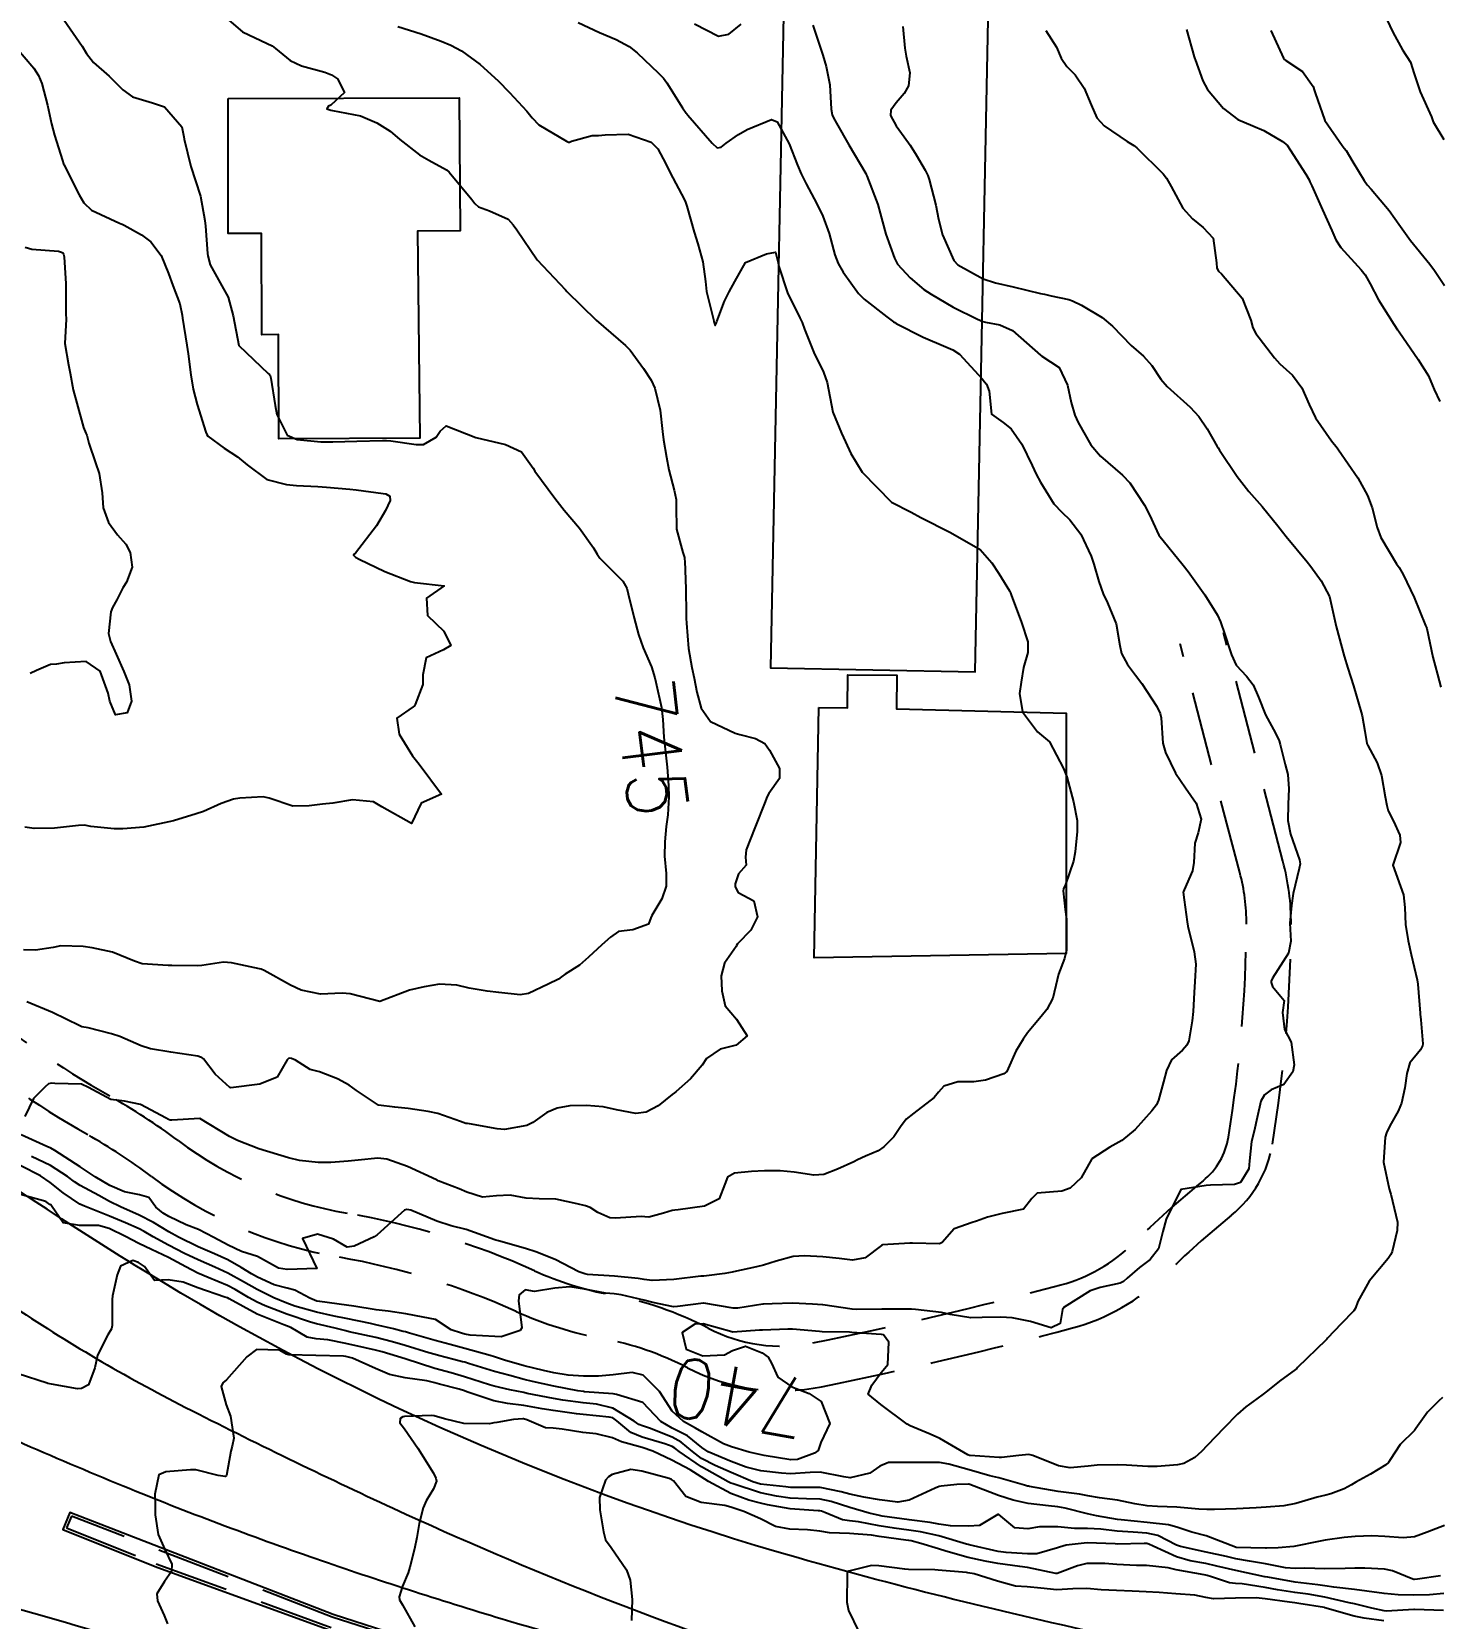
# Model space of a CAD drawing. Header units: metres. Extents: x 298520 to 308411, y 7433745 to 7450750.
# Drawn here: x 302035.2 to 302129.8, y 7441360.9 to 7441467.6 of the extents above; entities that cross this region are included whole.
import ezdxf
from ezdxf.enums import TextEntityAlignment as Align

# ---------------------------------------------------------------- set-up
doc = ezdxf.new("R2010")
doc.units = ezdxf.units.M
doc.header["$LTSCALE"] = 10
doc.linetypes.add('DASHED', pattern=[0.75, 0.5, -0.25])
for name, color, linetype in [('Canteiro', 45, 'DASHED'), ('Cotas', 45, 'Continuous'), ('Curvas de Nivel 1m', 11, 'Continuous'), ('Curvas de Nivel 5m', 15, 'Continuous'), ('Edificações', 30, 'Continuous'), ('Vias Primárias', 230, 'Continuous'), ('Vias Secundárias', 230, 'DASHED')]:
    doc.layers.add(name, color=color, linetype=linetype)
doc.styles.add('Style-STANDARD', font='STANDARD.shx')

msp = doc.modelspace()

# ---------------------------------------------------------------- linework, layer by layer
at = {"layer": 'Canteiro'}
msp.add_lwpolyline([(302065.93, 7441357.6), (302055.38, 7441361.02), (302037.85, 7441367.81), (302037.52, 7441367.03), (302043.55, 7441364.61), (302058.01, 7441359.34)], dxfattribs=at)
at = {"layer": 'Curvas de Nivel 1m', "flags": 128}
for points, elevation in [([(302126.06, 7441468.93), (302126.68, 7441467.61), (302127.34, 7441466.43), (302127.87, 7441465.59), (302128.11, 7441464.8), (302128.52, 7441463.59), (302129.29, 7441461.92), (302129.4, 7441461.58), (302130.1, 7441460.4)], 736), ([(302071.91, 7441468.26), (302073.35, 7441467.59), (302074.47, 7441467.11), (302075.34, 7441466.64), (302075.87, 7441466.21), (302077.32, 7441464.86), (302077.64, 7441464.52), (302077.88, 7441464.19), (302078.93, 7441462.53), (302079.17, 7441462.17), (302079.22, 7441462.11), (302079.28, 7441462.03), (302080.91, 7441460.15), (302081.26, 7441459.83), (302081.53, 7441459.88), (302081.87, 7441460.14), (302082.69, 7441460.72), (302083.27, 7441461.06), (302084.92, 7441461.74), (302085.28, 7441461.57), (302086.09, 7441460.09), (302086.66, 7441458.67), (302086.9, 7441458.08), (302087.23, 7441457.41), (302087.96, 7441456.07), (302088.37, 7441455.23), (302088.79, 7441454.06), (302089.17, 7441452.64), (302089.39, 7441452.05), (302089.73, 7441451.47), (302090.76, 7441450.03), (302091.14, 7441449.65), (302092.67, 7441448.47), (302093.12, 7441448.12), (302093.19, 7441448.08), (302093.3, 7441448.01), (302095.11, 7441447.1), (302096.62, 7441446.45), (302097.1, 7441446.24), (302097.55, 7441445.96), (302099.08, 7441444.3), (302099.24, 7441444.1), (302099.36, 7441443.94), (302099.54, 7441443.46), (302099.7, 7441441.93), (302100.49, 7441441.37), (302101.03, 7441440.93), (302101.73, 7441439.9), (302102.43, 7441438.47), (302102.71, 7441437.89), (302102.99, 7441437.35), (302103.9, 7441435.88), (302104.42, 7441435.32), (302104.96, 7441434.82), (302105.71, 7441433.85), (302106.4, 7441432.38), (302106.57, 7441431.84), (302106.91, 7441430.66), (302107.2, 7441429.84), (302107.5, 7441429.23), (302108.09, 7441427.83), (302108.32, 7441426.37), (302108.45, 7441425.82), (302108.85, 7441425.09), (302109.39, 7441424.37), (302109.8, 7441423.81), (302110.81, 7441422.26), (302111.03, 7441421.79), (302111.1, 7441421.49), (302111.23, 7441419.79), (302111.39, 7441419.17), (302112.07, 7441417.78), (302112.75, 7441416.79), (302113.45, 7441415.76), (302113.79, 7441414.69), (302113.59, 7441413.76), (302113.38, 7441413.08), (302113.31, 7441411.76), (302113.22, 7441411.22), (302112.66, 7441409.94), (302112.61, 7441409.83), (302112.59, 7441409.77), (302112.66, 7441409.25), (302112.86, 7441407.77), (302112.9, 7441407.5), (302113.32, 7441405.76), (302113.44, 7441404.93), (302113.38, 7441403.76), (302113.32, 7441403.03), (302113.26, 7441401.76), (302113.19, 7441401.13), (302112.96, 7441399.77), (302112.83, 7441399.48), (302112.54, 7441399.16), (302111.81, 7441398.5), (302111.47, 7441397.78), (302111.27, 7441397.03), (302110.93, 7441395.79), (302110.8, 7441395.48), (302110.49, 7441395.06), (302109.37, 7441393.81), (302108.47, 7441393.07), (302107.66, 7441392.63), (302106.45, 7441391.84), (302105.72, 7441390.56), (302104.98, 7441389.86), (302104.42, 7441389.66), (302102.77, 7441389.53), (302102.42, 7441389.18), (302101.85, 7441388.45), (302100.41, 7441388.17), (302099.42, 7441387.92), (302098.7, 7441387.64), (302098.4, 7441387.56), (302097.2, 7441387.14), (302096.38, 7441386.22), (302096.21, 7441386.13), (302094.38, 7441386.18), (302094.2, 7441386.17), (302092.37, 7441386.05), (302092.34, 7441386.04), (302092.3, 7441386.01), (302091.2, 7441385.18), (302090.36, 7441385.03), (302089.46, 7441385.14), (302088.36, 7441385.25), (302087.12, 7441385.32), (302086.36, 7441385.28), (302085.23, 7441384.97), (302084.36, 7441384.69), (302083.89, 7441384.59), (302082.35, 7441384.25), (302082.26, 7441384.23), (302081.78, 7441384.14), (302080.53, 7441383.97), (302080.35, 7441383.96), (302080.15, 7441383.95), (302078.35, 7441383.72), (302076.89, 7441383.65), (302076.35, 7441383.72), (302075.94, 7441383.8), (302074.35, 7441383.96), (302072.53, 7441384.07), (302072.35, 7441384.1), (302071.95, 7441384.25), (302070.36, 7441385.07), (302069.07, 7441385.59), (302068.38, 7441385.82), (302066.56, 7441386.32), (302066.38, 7441386.37), (302066.3, 7441386.4), (302064.39, 7441387.1), (302063.38, 7441387.34), (302062.4, 7441387.66), (302060.65, 7441388.39), (302060.4, 7441388.44), (302060.24, 7441388.39), (302058.39, 7441386.74), (302058.2, 7441386.6), (302057.86, 7441386.43), (302056.85, 7441385.96), (302056.37, 7441385.9), (302055.47, 7441386.45), (302054.39, 7441386.78), (302053.38, 7441386.48), (302054.35, 7441384.46), (302052.35, 7441384.39), (302051.77, 7441384.5), (302050.36, 7441385.27), (302049.28, 7441385.61), (302048.38, 7441386.03), (302047.42, 7441386.55), (302046.39, 7441387.09), (302045.55, 7441387.4), (302044.4, 7441387.96), (302044, 7441388.19), (302043.52, 7441388.59), (302043.05, 7441389.24), (302042.41, 7441389.43), (302041.41, 7441389.62), (302040.42, 7441390.06), (302039.43, 7441390.64), (302038.43, 7441391.3), (302036.73, 7441392.4), (302036.45, 7441392.56), (302036.19, 7441392.68), (302034.46, 7441393.46)], 742), ([(302059.78, 7441467.99), (302061.35, 7441467.49), (302062.71, 7441467), (302063.34, 7441466.73), (302064.06, 7441466.35), (302065.32, 7441465.44), (302066.53, 7441464.33), (302067.3, 7441463.56), (302068.45, 7441462.3), (302068.82, 7441461.84), (302069.27, 7441461.37), (302071.12, 7441460.27), (302071.26, 7441460.22), (302071.32, 7441460.22), (302071.46, 7441460.27), (302072.86, 7441460.66), (302073.27, 7441460.67), (302073.73, 7441460.7), (302075.27, 7441460.76), (302076.81, 7441460.2), (302077.26, 7441459.76), (302077.8, 7441458.75), (302078.08, 7441458.19), (302079.05, 7441456.34), (302079.13, 7441456.17), (302079.15, 7441456.11), (302079.21, 7441455.9), (302079.72, 7441454.16), (302079.96, 7441453.38), (302080.29, 7441452.16), (302080.47, 7441450.84), (302080.53, 7441450.16), (302081, 7441448.28), (302081.03, 7441448.15), (302081.12, 7441447.88), (302081.21, 7441448.07), (302081.23, 7441448.15), (302081.76, 7441449.52), (302082.06, 7441450.14), (302082.45, 7441450.84), (302083.16, 7441452.13), (302084.58, 7441452.7), (302085.17, 7441452.82), (302085.35, 7441452.1), (302085.4, 7441451.86), (302085.99, 7441450.09), (302086.82, 7441448.39), (302086.96, 7441448.08), (302087.12, 7441447.64), (302087.76, 7441446.07), (302088.4, 7441444.75), (302088.65, 7441444.06), (302089.04, 7441442.06), (302089.62, 7441440.64), (302089.89, 7441440.05), (302090.24, 7441439.27), (302091, 7441438.03), (302092.97, 7441436.01), (302094.3, 7441435.32), (302094.96, 7441434.98), (302096.95, 7441433.96), (302098.94, 7441432.81), (302099.73, 7441431.93), (302100.2, 7441431.21), (302100.9, 7441430.05), (302100.98, 7441429.91), (302101.03, 7441429.78), (302101.72, 7441427.9), (302102.15, 7441426.61), (302102.15, 7441425.9), (302101.85, 7441424.89), (302101.69, 7441423.9), (302101.59, 7441423.14), (302101.78, 7441421.9), (302102.79, 7441420.56), (302103.59, 7441419.88), (302104.55, 7441418.09), (302104.64, 7441417.87), (302104.76, 7441417.53), (302105.21, 7441415.86), (302105.46, 7441414.6), (302105.46, 7441413.86), (302105.32, 7441412.48), (302105.22, 7441411.86), (302104.67, 7441410.28), (302104.54, 7441409.99), (302104.52, 7441409.87), (302104.65, 7441408.62), (302104.74, 7441407.96), (302104.74, 7441407.87), (302104.74, 7441407.77), (302104.74, 7441405.87), (302104.61, 7441405.31), (302104.21, 7441404.26), (302104.12, 7441403.87), (302103.82, 7441402.64), (302103.41, 7441401.88), (302103.04, 7441401.41), (302102.56, 7441400.86), (302102.12, 7441400.32), (302101.84, 7441399.9), (302101.34, 7441399.09), (302100.81, 7441397.91), (302100.72, 7441397.71), (302100.52, 7441397.56), (302099.3, 7441397.14), (302098.51, 7441397.03), (302097.43, 7441397.03), (302096.5, 7441396.72), (302096.14, 7441396.32), (302095.84, 7441395.97), (302094.48, 7441394.91), (302093.97, 7441394.5), (302093.59, 7441394), (302093.14, 7441393.33), (302092.46, 7441392.64), (302092.08, 7441392.39), (302091.23, 7441392.02), (302090.7, 7441391.77), (302090.45, 7441391.64), (302089.34, 7441391.14), (302088.43, 7441390.79), (302087.75, 7441390.75), (302086.44, 7441390.94), (302085.49, 7441391.04), (302084.44, 7441391.03), (302083.57, 7441390.99), (302082.43, 7441390.89), (302081.96, 7441390.61), (302081.78, 7441390.14), (302081.39, 7441389.16), (302080.41, 7441388.65), (302078.64, 7441388.41), (302078.41, 7441388.39), (302078.22, 7441388.36), (302077.65, 7441388.19), (302076.66, 7441387.93), (302076.4, 7441387.94), (302076.16, 7441387.96), (302074.4, 7441387.85), (302074.04, 7441387.87), (302073.23, 7441388.24), (302072.72, 7441388.56), (302072.41, 7441388.68), (302071.84, 7441388.82), (302070.41, 7441389.13), (302069.29, 7441389.16), (302068.41, 7441389.2), (302067.33, 7441389.39), (302066.41, 7441389.35), (302065.47, 7441389.27), (302064.42, 7441389.61), (302063.9, 7441389.83), (302062.5, 7441390.37), (302062.42, 7441390.4), (302062.38, 7441390.42), (302060.44, 7441391.32), (302059.04, 7441391.82), (302058.44, 7441391.88), (302057.12, 7441391.76), (302056.44, 7441391.69), (302055.29, 7441391.6), (302054.44, 7441391.59), (302053.18, 7441391.74), (302052.44, 7441391.92), (302050.45, 7441392.51), (302049.01, 7441393.08), (302048.46, 7441393.35), (302046.47, 7441394.56), (302044.6, 7441394.45), (302044.47, 7441394.45), (302044.37, 7441394.48), (302044.22, 7441394.58), (302042.49, 7441395.49), (302041.4, 7441395.71), (302040.49, 7441395.84), (302039, 7441396.64), (302038.51, 7441396.86), (302036.73, 7441396.9), (302036.51, 7441396.92), (302036.31, 7441396.88), (302036.07, 7441396.68), (302035.29, 7441395.9), (302034.71, 7441394.7)], 743), ([(302048.26, 7441468.55), (302049.35, 7441467.62), (302051.01, 7441466.84), (302051.34, 7441466.68), (302051.57, 7441466.51), (302052.54, 7441465.71), (302053.32, 7441465.35), (302054.87, 7441464.91), (302055.32, 7441464.74), (302055.73, 7441464.46), (302056.19, 7441463.56), (302055.29, 7441462.7), (302055.12, 7441462.63), (302055.01, 7441462.46), (302055.28, 7441462.37), (302055.39, 7441462.35), (302057.28, 7441461.98), (302058.37, 7441461.52), (302059.27, 7441460.94), (302059.92, 7441460.4), (302061.25, 7441459.35), (302061.86, 7441459), (302063.06, 7441458.36), (302063.24, 7441458.2), (302064.77, 7441456.35), (302064.96, 7441456.09), (302065.21, 7441455.86), (302065.95, 7441455.59), (302067.2, 7441455.04), (302067.54, 7441454.66), (302067.78, 7441454.31), (302069.16, 7441452.29), (302071.05, 7441450.27), (302071.14, 7441450.17), (302073.12, 7441448.25), (302075.1, 7441446.53), (302075.4, 7441446.22), (302076.3, 7441444.99), (302076.82, 7441444.2), (302077.06, 7441443.66), (302077.43, 7441442.19), (302077.59, 7441440.76), (302077.65, 7441440.19), (302077.84, 7441439.02), (302078.01, 7441438.18), (302078.36, 7441436.8), (302078.5, 7441436.18), (302078.51, 7441435.72), (302078.52, 7441434.18), (302078.94, 7441432.61), (302079.05, 7441432.29), (302079.07, 7441432.18), (302079.08, 7441432.03), (302079.14, 7441430.18), (302079.18, 7441428.47), (302079.18, 7441428.18), (302079.19, 7441427.86), (302079.33, 7441426.17), (302079.56, 7441424.89), (302079.7, 7441424.17), (302079.88, 7441423.22), (302080.19, 7441422.16), (302080.8, 7441421.26), (302082.46, 7441420.46), (302082.79, 7441420.38), (302083.84, 7441420.11), (302084.45, 7441419.77), (302084.78, 7441419.32), (302085.44, 7441418.09), (302085.44, 7441417.41), (302084.74, 7441416.42), (302084.62, 7441416.21), (302084.58, 7441416.1), (302084.48, 7441415.86), (302083.78, 7441414.11), (302083.2, 7441412.63), (302083.16, 7441412.12), (302083.2, 7441411.6), (302082.68, 7441411), (302082.47, 7441410.33), (302082.47, 7441410.13), (302082.66, 7441409.76), (302083.73, 7441409.19), (302083.96, 7441408.11), (302083.53, 7441407.22), (302082.62, 7441406.3), (302082.56, 7441406.18), (302082.53, 7441406.13), (302081.74, 7441405), (302081.53, 7441404.14), (302081.58, 7441403.14), (302081.8, 7441402.14), (302082.56, 7441401.24), (302083.27, 7441400.12), (302082.54, 7441399.49), (302081.45, 7441399.22), (302080.53, 7441398.58), (302080.24, 7441398.15), (302079.46, 7441397.22), (302078.5, 7441396.37), (302078.38, 7441396.29), (302078.23, 7441396.18), (302077.28, 7441395.4), (302076.48, 7441394.98), (302075.79, 7441394.89), (302074.48, 7441395.14), (302073.6, 7441395.35), (302072.48, 7441395.42), (302071.36, 7441395.4), (302070.49, 7441395.26), (302069.81, 7441394.95), (302068.87, 7441394.29), (302068.47, 7441394.08), (302066.96, 7441393.82), (302066.47, 7441393.87), (302064.61, 7441394.2), (302064.47, 7441394.21), (302064.35, 7441394.22), (302063.99, 7441394.35), (302062.48, 7441394.89), (302061.83, 7441395.03), (302060.49, 7441395.23), (302059.58, 7441395.31), (302058.49, 7441395.46), (302057.01, 7441396.43), (302056.51, 7441396.79), (302055.74, 7441397.22), (302054.52, 7441397.7), (302053.9, 7441397.85), (302052.91, 7441398.48), (302052.63, 7441398.59), (302052.52, 7441398.61), (302052.43, 7441398.59), (302052.35, 7441398.49), (302051.67, 7441397.34), (302050.51, 7441396.86), (302048.57, 7441396.61), (302048.5, 7441396.63), (302047.51, 7441397.54), (302046.72, 7441398.56), (302046.62, 7441398.65), (302046.52, 7441398.69), (302046.35, 7441398.74), (302044.53, 7441399.01), (302043.16, 7441399.23), (302042.53, 7441399.45), (302041.09, 7441400.08), (302040.54, 7441400.25), (302038.97, 7441400.65), (302038.54, 7441400.73), (302038.41, 7441400.79), (302036.56, 7441401.69), (302034.85, 7441402.41)], 744), ([(302087.69, 7441468.08), (302087.87, 7441467.55), (302088.35, 7441466.06), (302088.58, 7441465.31), (302088.82, 7441464.06), (302088.92, 7441462.42), (302088.99, 7441462.05), (302089.08, 7441461.85), (302089.28, 7441461.48), (302090.1, 7441460.04), (302091.24, 7441458.1), (302091.28, 7441458.03), (302091.32, 7441457.95), (302092.06, 7441456.02), (302092.37, 7441454.85), (302092.59, 7441454.02), (302093.17, 7441452.4), (302093.39, 7441452.01), (302094.24, 7441451.08), (302095.15, 7441450.31), (302095.64, 7441449.98), (302097.13, 7441449.12), (302098.76, 7441448.31), (302099.12, 7441448.15), (302099.29, 7441448.1), (302100.26, 7441447.92), (302101.12, 7441447.55), (302102.99, 7441445.89), (302103.09, 7441445.82), (302104.26, 7441445.05), (302104.8, 7441443.86), (302105.06, 7441442.7), (302105.31, 7441441.86), (302105.52, 7441441.37), (302106.37, 7441439.85), (302107.02, 7441439.09), (302108.51, 7441437.82), (302109, 7441437.31), (302109.99, 7441435.8), (302110.33, 7441435.16), (302110.95, 7441433.79), (302112.59, 7441431.77), (302112.92, 7441431.33), (302114.05, 7441429.76), (302114.89, 7441428.41), (302115.09, 7441427.95), (302115.16, 7441427.75), (302115.32, 7441427.3), (302115.83, 7441425.74), (302116.15, 7441425.03), (302116.84, 7441424.3), (302117.3, 7441423.72), (302117.66, 7441422.88), (302118.12, 7441421.71), (302118.79, 7441420.47), (302119.03, 7441419.95), (302119.11, 7441419.7), (302119.45, 7441418.37), (302119.62, 7441417.69), (302119.7, 7441416.73), (302119.64, 7441415.69), (302119.62, 7441414.59), (302119.81, 7441413.68), (302120.4, 7441411.96), (302120.45, 7441411.67), (302120.38, 7441411.37), (302119.99, 7441409.68), (302119.86, 7441408.88), (302119.75, 7441407.68), (302119.82, 7441406.49), (302119.67, 7441405.68), (302118.6, 7441404), (302118.51, 7441403.79), (302118.51, 7441403.7), (302118.59, 7441403.44), (302119.37, 7441402.48), (302119.27, 7441401.69), (302119.39, 7441400.53), (302119.85, 7441399.69), (302120.05, 7441398.16), (302119.95, 7441397.69), (302119.35, 7441396.85), (302118.5, 7441396.49), (302118.06, 7441396.14), (302117.8, 7441395.71), (302117.56, 7441394.63), (302117.37, 7441393.71), (302117.18, 7441393), (302117.05, 7441391.71), (302117, 7441391.16), (302116.43, 7441390.26), (302116.04, 7441390.11), (302114.43, 7441390.08), (302114.13, 7441390.05), (302112.42, 7441389.77), (302111.44, 7441387.78), (302111.23, 7441386.95), (302110.93, 7441385.79), (302110.37, 7441385.07), (302109.64, 7441384.53), (302108.81, 7441383.82), (302108.58, 7441383.59), (302108.35, 7441383.49), (302107, 7441383.18), (302106.34, 7441382.96), (302104.59, 7441381.87), (302104.48, 7441381.72), (302104.32, 7441380.78), (302103.72, 7441380.47), (302102.32, 7441380.91), (302101.08, 7441381.15), (302100.32, 7441381.2), (302099.08, 7441381.17), (302098.32, 7441381.15), (302096.91, 7441381.37), (302096.33, 7441381.5), (302094.59, 7441381.72), (302094.33, 7441381.73), (302092.6, 7441381.74), (302092.33, 7441381.74), (302090.63, 7441381.72), (302090.33, 7441381.74), (302088.37, 7441382.02), (302088.33, 7441382.02), (302087.67, 7441382.07), (302086.33, 7441382.14), (302084.96, 7441382.1), (302084.36, 7441382.08), (302084.33, 7441382.08), (302082.64, 7441381.81), (302082.33, 7441381.81), (302080.35, 7441382.13), (302080.33, 7441382.13), (302078.6, 7441381.91), (302078.33, 7441381.9), (302076.94, 7441382.19), (302076.33, 7441382.34), (302074.81, 7441382.7), (302074.34, 7441382.76), (302073.75, 7441382.82), (302072.34, 7441383.08), (302071.36, 7441383.24), (302070.34, 7441383.15), (302068.97, 7441382.92), (302068.34, 7441383.03), (302067.94, 7441382.7), (302067.9, 7441382.3), (302068.13, 7441380.48), (302068.01, 7441380.3), (302066.74, 7441379.88), (302066.3, 7441379.89), (302064.65, 7441379.99), (302064.3, 7441380.05), (302064.07, 7441380.11), (302063.37, 7441380.35), (302062.31, 7441381.03), (302061.49, 7441381.2), (302060.32, 7441381.43), (302059.14, 7441381.59), (302058.32, 7441381.69), (302056.83, 7441381.93), (302056.33, 7441382.01), (302054.55, 7441382.24), (302054.33, 7441382.28), (302053.86, 7441382.47), (302052.87, 7441383.02), (302052.34, 7441383.14), (302051.48, 7441383.36), (302050.35, 7441383.88), (302049.94, 7441384.1), (302049.25, 7441384.53), (302048.36, 7441385.05), (302047.45, 7441385.46), (302046.37, 7441385.93), (302045.04, 7441386.57), (302044.39, 7441386.94), (302043.35, 7441387.56), (302042.4, 7441388.06), (302041.14, 7441388.62), (302040.41, 7441388.98), (302039.68, 7441389.37), (302038.42, 7441390.05), (302038.05, 7441390.29), (302037.57, 7441390.66), (302036.43, 7441391.39), (302035.15, 7441391.99)], 741), ([(302079.73, 7441468.17), (302081.35, 7441467.33), (302082.03, 7441467.47), (302082.86, 7441468.14)], 741), ([(302112.82, 7441467.78), (302113.33, 7441465.94), (302113.38, 7441465.81), (302113.39, 7441465.77), (302113.9, 7441464.34), (302114.22, 7441463.76), (302115.29, 7441462.47), (302116.27, 7441461.73), (302117.28, 7441461.3), (302118, 7441460.99), (302119.27, 7441460.26), (302119.57, 7441460), (302119.79, 7441459.69), (302120.84, 7441458.07), (302121.05, 7441457.67), (302121.1, 7441457.54), (302121.23, 7441457.27), (302121.96, 7441455.66), (302122.59, 7441454.26), (302122.84, 7441453.65), (302123.18, 7441453.12), (302124.55, 7441451.63), (302124.82, 7441451.29), (302125.15, 7441450.68), (302125.71, 7441449.61), (302126.76, 7441447.97), (302127, 7441447.6), (302127.05, 7441447.54), (302127.11, 7441447.46), (302128.38, 7441445.59), (302129.08, 7441444.49), (302129.35, 7441443.85), (302129.47, 7441443.57), (302129.85, 7441442.78)], 738), ([(302034.02, 7441466.71), (302035.32, 7441465.18), (302035.63, 7441464.7), (302035.85, 7441464.15), (302036.23, 7441462.69), (302036.51, 7441461.45), (302036.7, 7441460.69), (302037.25, 7441458.97), (302037.32, 7441458.76), (302037.35, 7441458.68), (302037.47, 7441458.44), (302038.36, 7441456.66), (302038.68, 7441456.13), (302039.2, 7441455.63), (302041.07, 7441454.76), (302041.19, 7441454.71), (302041.25, 7441454.69), (302041.39, 7441454.63), (302042.55, 7441453.97), (302043.18, 7441453.51), (302043.87, 7441452.59), (302044.36, 7441451.38), (302044.67, 7441450.58), (302045.13, 7441449.34), (302045.29, 7441448.58), (302045.32, 7441448.38), (302045.6, 7441446.57), (302045.69, 7441445.97), (302045.86, 7441444.57), (302046.02, 7441443.61), (302046.29, 7441442.57), (302046.88, 7441440.71), (302046.94, 7441440.56), (302047.02, 7441440.44), (302048.11, 7441439.64), (302049.01, 7441439.05), (302049.65, 7441438.52), (302050.99, 7441437.53), (302052.3, 7441437.18), (302052.98, 7441437.13), (302054.41, 7441437.05), (302054.98, 7441437.01), (302056.55, 7441436.87), (302056.98, 7441436.83), (302058.8, 7441436.59), (302058.98, 7441436.56), (302059.24, 7441436.41), (302059.27, 7441436.11), (302058.96, 7441435.45), (302058.35, 7441434.42), (302056.93, 7441432.57), (302056.86, 7441432.51), (302056.81, 7441432.44), (302056.93, 7441432.31), (302057.19, 7441432.17), (302058.92, 7441431.35), (302060.63, 7441430.67), (302060.91, 7441430.61), (302062.9, 7441430.37), (302061.72, 7441429.55), (302061.79, 7441428.38), (302062.87, 7441427.33), (302063.36, 7441426.36), (302062.85, 7441426.07), (302061.7, 7441425.53), (302061.47, 7441424.38), (302061.46, 7441423.75), (302060.95, 7441422.39), (302060.9, 7441422.3), (302060.81, 7441422.24), (302059.73, 7441421.47), (302059.88, 7441420.4), (302060.77, 7441418.95), (302061.21, 7441418.39), (302062.73, 7441416.37), (302061.35, 7441415.76), (302060.71, 7441414.39), (302058.72, 7441415.51), (302058.14, 7441415.84), (302056.73, 7441415.98), (302055.41, 7441415.77), (302054.73, 7441415.7), (302053.82, 7441415.57), (302052.72, 7441415.55), (302051.14, 7441416.1), (302050.73, 7441416.18), (302049.16, 7441416.09), (302048.73, 7441416.03), (302047.91, 7441415.73), (302046.72, 7441415.21), (302046.23, 7441415.05), (302044.71, 7441414.58), (302042.71, 7441414.15), (302041.29, 7441414.04), (302040.71, 7441414.03), (302039.15, 7441414.2), (302038.71, 7441414.27), (302038.31, 7441414.26), (302036.71, 7441414.09), (302035.34, 7441414.06), (302034.71, 7441414.15)], 746), ([(302103.35, 7441467.73), (302104.07, 7441466.61), (302104.38, 7441465.87), (302104.76, 7441465.3), (302105.32, 7441464.73), (302105.94, 7441463.85), (302106.41, 7441462.73), (302106.78, 7441461.85), (302107.28, 7441461.31), (302108.83, 7441460.26), (302109.26, 7441459.98), (302109.36, 7441459.91), (302109.47, 7441459.82), (302111.24, 7441458.09), (302111.47, 7441457.79), (302111.78, 7441457.23), (302112.56, 7441455.78), (302113.21, 7441455.05), (302113.92, 7441454.48), (302114.6, 7441453.75), (302114.82, 7441452.09), (302114.86, 7441451.74), (302114.96, 7441451.54), (302115.16, 7441451.35), (302116.55, 7441449.73), (302117.13, 7441448.23), (302117.27, 7441447.72), (302117.48, 7441447.35), (302118.72, 7441445.7), (302119.09, 7441445.3), (302119.93, 7441444.54), (302120.57, 7441443.68), (302121.06, 7441442.57), (302121.49, 7441441.67), (302122.56, 7441440.13), (302122.93, 7441439.65), (302123.02, 7441439.53), (302124.34, 7441437.64), (302124.99, 7441436.44), (302125.29, 7441435.63), (302125.64, 7441434.3), (302125.87, 7441433.62), (302126.93, 7441431.85), (302127.11, 7441431.6), (302127.38, 7441431.13), (302128.12, 7441429.59), (302128.88, 7441427.71), (302128.93, 7441427.62), (302128.94, 7441427.58), (302128.96, 7441427.5), (302129.38, 7441425.57), (302129.69, 7441424.41), (302129.9, 7441423.56)], 739), ([(302118.48, 7441467.71), (302119.33, 7441465.85), (302119.39, 7441465.76), (302119.49, 7441465.7), (302120.61, 7441464.97), (302121.32, 7441463.96), (302121.42, 7441463.67), (302121.45, 7441463.53), (302122.11, 7441461.66), (302123.27, 7441459.99), (302123.42, 7441459.81), (302123.54, 7441459.65), (302124, 7441458.89), (302124.75, 7441457.63), (302124.95, 7441457.34), (302125.23, 7441457.04), (302126.43, 7441455.61), (302127.2, 7441454.54), (302127.88, 7441453.59), (302129.17, 7441452.01), (302129.49, 7441451.58), (302130.16, 7441450.57)], 737), ([(302034.73, 7441453.15), (302035.18, 7441453.01), (302036.98, 7441452.87), (302037.17, 7441452.82), (302037.27, 7441452.77), (302037.32, 7441452.68), (302037.35, 7441452.49), (302037.47, 7441450.68), (302037.46, 7441449), (302037.47, 7441448.67), (302037.49, 7441448.3), (302037.39, 7441446.68), (302037.64, 7441445.23), (302037.76, 7441444.67), (302037.95, 7441443.55), (302038.2, 7441442.66), (302038.66, 7441441.02), (302038.82, 7441440.65), (302038.87, 7441440.5), (302039.02, 7441439.96), (302039.45, 7441438.65), (302039.71, 7441437.93), (302039.9, 7441436.64), (302039.98, 7441435.62), (302040.34, 7441434.64), (302040.94, 7441433.81), (302041.5, 7441433.18), (302041.78, 7441432.62), (302041.92, 7441431.62), (302041.54, 7441430.62), (302041.3, 7441430.23), (302040.89, 7441429.43), (302040.61, 7441428.91), (302040.5, 7441428.63), (302040.33, 7441427.16), (302040.46, 7441426.63), (302040.84, 7441425.77), (302041.36, 7441424.62), (302041.73, 7441423.71), (302041.87, 7441422.62), (302041.59, 7441421.83), (302040.8, 7441421.69), (302040.43, 7441422.63), (302040.31, 7441423.15), (302039.78, 7441424.64), (302038.84, 7441425.29), (302037.36, 7441425.2), (302036.84, 7441425.11), (302036.44, 7441425.08), (302035.5, 7441424.69), (302035.06, 7441424.47)], 747), ([(302130.03, 7441375.79), (302129.77, 7441375.56), (302129.01, 7441374.81), (302128.23, 7441373.71), (302128.18, 7441373.63), (302128.13, 7441373.58), (302127.18, 7441372.63), (302126.5, 7441371.6), (302126.39, 7441371.42), (302126.21, 7441371.26), (302125.17, 7441370.64), (302124.19, 7441370.1), (302123.91, 7441369.91), (302123.41, 7441369.64), (302122.51, 7441369.31), (302122.18, 7441369.23), (302121.6, 7441369.08), (302120.17, 7441368.66), (302119.36, 7441368.5), (302118.17, 7441368.42), (302117.49, 7441368.38), (302116.17, 7441368.31), (302114.7, 7441368.27), (302114.17, 7441368.27), (302113.63, 7441368.29), (302112.17, 7441368.42), (302110.85, 7441368.47), (302110.17, 7441368.5), (302109.33, 7441368.65), (302108.17, 7441368.89), (302106.97, 7441369.04), (302106.18, 7441369.19), (302105.62, 7441369.29), (302104.18, 7441369.48), (302102.26, 7441369.81), (302102.18, 7441369.82), (302102.13, 7441369.83), (302101.91, 7441369.89), (302100.19, 7441370.38), (302099.59, 7441370.53), (302098.2, 7441370.93), (302096.84, 7441371.32), (302096.2, 7441371.42), (302094.76, 7441371.42), (302094.2, 7441371.42), (302092.78, 7441371.42), (302092.2, 7441371.17), (302091.51, 7441370.7), (302090.19, 7441370.39), (302089.78, 7441370.45), (302088.19, 7441370.77), (302087.5, 7441370.76), (302086.19, 7441370.66), (302085.58, 7441370.7), (302084.19, 7441370.87), (302083.2, 7441371.11), (302082.2, 7441371.5), (302080.65, 7441372.15), (302080.22, 7441372.44), (302079.27, 7441373.22), (302078.23, 7441373.74), (302077.47, 7441374.19), (302076.25, 7441375.45), (302074.48, 7441376), (302074.26, 7441376.03), (302072.33, 7441376.18), (302072.26, 7441376.19), (302071.88, 7441376.25), (302070.27, 7441376.56), (302068.85, 7441376.87), (302068.27, 7441377.01), (302067.32, 7441377.27), (302066.28, 7441377.55), (302064.54, 7441378.07), (302064.28, 7441378.16), (302064.14, 7441378.2), (302063.56, 7441378.35), (302062.53, 7441378.61), (302062.29, 7441378.68), (302061.86, 7441378.8), (302060.29, 7441379.3), (302059.43, 7441379.54), (302058.3, 7441379.82), (302056.52, 7441380.22), (302056.3, 7441380.27), (302055.57, 7441380.45), (302054.31, 7441380.75), (302053.92, 7441380.86), (302052.32, 7441381.4), (302050.87, 7441381.96), (302050.33, 7441382.2), (302049.74, 7441382.52), (302048.86, 7441383.05), (302048.34, 7441383.32), (302047.03, 7441383.87), (302046.35, 7441384.15), (302045.53, 7441384.57), (302044.36, 7441385.2), (302043.22, 7441385.75), (302042.38, 7441386.14), (302041.48, 7441386.62), (302040.39, 7441387.15), (302039.67, 7441387.36), (302038.39, 7441387.37), (302037.28, 7441387.55), (302036.51, 7441388.68), (302036.46, 7441388.74), (302036.4, 7441388.78), (302036.11, 7441388.98), (302034.41, 7441389.45)], 739), ([(302130.16, 7441367.18), (302128.99, 7441366.73), (302128.15, 7441366.43), (302127.38, 7441366.35), (302126.15, 7441366.45), (302125.28, 7441366.48), (302124.15, 7441366.44), (302123.42, 7441366.37), (302122.14, 7441366.19), (302121.68, 7441366.12), (302120.13, 7441365.8), (302120.03, 7441365.78), (302118.98, 7441365.69), (302118.18, 7441365.65), (302118.13, 7441365.65), (302116.14, 7441365.71), (302116.1, 7441365.72), (302114.14, 7441366.48), (302113.17, 7441366.74), (302112.16, 7441367.07), (302111.59, 7441367.22), (302110.16, 7441367.38), (302108.42, 7441367.56), (302108.16, 7441367.59), (302106.77, 7441367.83), (302106.16, 7441367.97), (302104.65, 7441368.34), (302104.17, 7441368.43), (302103.54, 7441368.5), (302102.17, 7441368.66), (302101.15, 7441368.88), (302100.18, 7441369.2), (302098.24, 7441369.94), (302098.18, 7441369.96), (302098.16, 7441369.96), (302097.38, 7441369.95), (302096.31, 7441369.83), (302096.18, 7441369.8), (302095.91, 7441369.69), (302094.17, 7441368.88), (302093.4, 7441368.76), (302092.17, 7441368.92), (302091.12, 7441369.08), (302090.18, 7441369.29), (302089.6, 7441369.46), (302088.18, 7441369.73), (302086.52, 7441369.74), (302086.18, 7441369.75), (302085.88, 7441369.78), (302084.18, 7441369.97), (302083.66, 7441370.12), (302082.19, 7441370.76), (302081.12, 7441371.22), (302080.21, 7441371.7), (302079.59, 7441372.16), (302078.84, 7441372.79), (302078.22, 7441373.13), (302076.7, 7441373.72), (302076.23, 7441373.88), (302076, 7441373.97), (302075.67, 7441374.21), (302074.25, 7441375.08), (302073.15, 7441375.34), (302072.25, 7441375.43), (302070.89, 7441375.62), (302070.25, 7441375.73), (302068.48, 7441376.07), (302068.26, 7441376.12), (302067.32, 7441376.31), (302066.27, 7441376.56), (302065.94, 7441376.65), (302064.27, 7441377.19), (302063.37, 7441377.45), (302062.28, 7441377.75), (302060.28, 7441378.39), (302058.73, 7441378.86), (302058.29, 7441378.98), (302057.59, 7441379.13), (302056.29, 7441379.43), (302055.08, 7441379.67), (302054.3, 7441379.74), (302053.68, 7441379.86), (302052.59, 7441380.49), (302052.3, 7441380.62), (302052.12, 7441380.68), (302050.32, 7441381.39), (302048.45, 7441382.42), (302048.33, 7441382.49), (302048.15, 7441382.54), (302046.34, 7441383.16), (302045.36, 7441383.56), (302044.34, 7441383.71), (302043.42, 7441383.67), (302042.76, 7441384.6), (302042.36, 7441384.88), (302041.96, 7441385.01), (302041.15, 7441384.62), (302040.92, 7441384.05), (302040.61, 7441382.63), (302040.58, 7441382.38), (302040.58, 7441380.63), (302040.53, 7441380.4), (302040.3, 7441380), (302039.59, 7441378.64), (302039.41, 7441377.78), (302038.98, 7441376.65), (302038.53, 7441376.39), (302038.26, 7441376.38), (302036.51, 7441376.68), (302036.26, 7441376.73), (302036.2, 7441376.75), (302034.27, 7441377.39)], 738), ([(302129.88, 7441363.8), (302128.34, 7441363.58), (302128.13, 7441363.56), (302128.11, 7441363.56), (302128.09, 7441363.56), (302128.03, 7441363.58), (302126.66, 7441364.14), (302126.12, 7441364.25), (302124.81, 7441364.31), (302124.12, 7441364.31), (302123.47, 7441364.29), (302122.12, 7441364.27), (302120.76, 7441364.31), (302120.12, 7441364.29), (302119.46, 7441364.34), (302118.12, 7441364.61), (302117.05, 7441364.78), (302116.13, 7441364.94), (302115.49, 7441365.09), (302114.13, 7441365.4), (302112.4, 7441365.77), (302112.14, 7441365.87), (302110.88, 7441366.52), (302110.15, 7441366.68), (302109.22, 7441366.74), (302108.15, 7441366.8), (302107.05, 7441366.93), (302106.15, 7441366.98), (302105.28, 7441366.98), (302104.16, 7441367.1), (302102.93, 7441367.1), (302102.15, 7441366.95), (302101.27, 7441367.02), (302100.19, 7441367.92), (302100.17, 7441367.93), (302100.12, 7441367.92), (302098.9, 7441367.18), (302098.15, 7441367.15), (302096.94, 7441367.16), (302096.16, 7441367.28), (302095.58, 7441367.39), (302094.16, 7441367.56), (302092.35, 7441367.82), (302092.16, 7441367.85), (302091.47, 7441368.02), (302090.17, 7441368.4), (302088.92, 7441368.8), (302088.17, 7441368.95), (302087.27, 7441368.97), (302086.17, 7441369.03), (302085.24, 7441369.16), (302084.18, 7441369.39), (302082.33, 7441369.98), (302082.18, 7441370.04), (302081.99, 7441370.13), (302080.2, 7441371.13), (302078.7, 7441372.17), (302078.42, 7441372.38), (302078.22, 7441372.49), (302077.73, 7441372.68), (302076.22, 7441373.13), (302075.46, 7441373.44), (302074.51, 7441374.23), (302074.24, 7441374.42), (302073.99, 7441374.48), (302072.24, 7441374.65), (302071.79, 7441374.7), (302070.24, 7441374.92), (302069.48, 7441375.04), (302068.25, 7441375.25), (302067.16, 7441375.4), (302066.25, 7441375.56), (302064.42, 7441376.18), (302064.26, 7441376.24), (302063.91, 7441376.35), (302062.59, 7441376.69), (302062.27, 7441376.78), (302061.73, 7441376.91), (302060.27, 7441377.12), (302059.22, 7441377.35), (302058.28, 7441377.75), (302056.74, 7441378.44), (302056.28, 7441378.56), (302056.14, 7441378.58), (302054.28, 7441378.62), (302052.46, 7441378.66), (302052.29, 7441378.71), (302051.81, 7441378.98), (302050.29, 7441379.03), (302049.64, 7441378.52), (302048.27, 7441376.98), (302048.03, 7441376.78), (302047.92, 7441376.54), (302048.24, 7441375.29), (302048.54, 7441374.54), (302048.75, 7441373.06), (302048.64, 7441372.53), (302048.55, 7441372.19), (302048.26, 7441370.54), (302048.18, 7441370.48), (302047.71, 7441370.54), (302046.2, 7441370.92), (302045.84, 7441370.92), (302044.2, 7441370.79), (302043.71, 7441370.59), (302043.46, 7441369.3), (302043.47, 7441368.59), (302043.47, 7441367.91), (302043.67, 7441366.59), (302044.13, 7441365.58), (302044.59, 7441364.58), (302044.58, 7441364.1), (302044.1, 7441363.43), (302043.59, 7441362.59), (302043.63, 7441362.13), (302044.08, 7441361.14), (302044.3, 7441360.58)], 737), ([(302130.1, 7441362.62), (302129.14, 7441362.53), (302128.1, 7441362.51), (302127.03, 7441362.52), (302126.1, 7441362.61), (302124.94, 7441362.78), (302124.11, 7441362.89), (302122.72, 7441363.03), (302122.11, 7441363.13), (302121.65, 7441363.2), (302120.11, 7441363.37), (302118.27, 7441363.7), (302118.11, 7441363.73), (302118.07, 7441363.74), (302116.12, 7441364.17), (302114.84, 7441364.46), (302114.12, 7441364.62), (302113.06, 7441364.82), (302112.13, 7441365.08), (302110.58, 7441365.79), (302110.28, 7441365.94), (302110.14, 7441365.97), (302109.97, 7441365.97), (302108.14, 7441365.94), (302108.02, 7441365.95), (302106.14, 7441366.03), (302104.71, 7441365.86), (302104.28, 7441365.73), (302104.14, 7441365.68), (302102.74, 7441365.28), (302102.13, 7441365.27), (302100.68, 7441365.36), (302100.14, 7441365.44), (302098.19, 7441365.89), (302098.14, 7441365.91), (302098.02, 7441365.94), (302096.15, 7441366.49), (302094.93, 7441366.75), (302094.15, 7441366.87), (302093.15, 7441367), (302092.15, 7441367.17), (302090.75, 7441367.43), (302090.16, 7441367.5), (302089.68, 7441367.56), (302088.49, 7441368.06), (302088.26, 7441368.15), (302088.16, 7441368.17), (302088.05, 7441368.18), (302086.17, 7441368.31), (302084.64, 7441368.58), (302084.17, 7441368.69), (302083.39, 7441368.9), (302082.17, 7441369.33), (302080.68, 7441370.15), (302080.19, 7441370.45), (302079.44, 7441370.92), (302078.2, 7441371.58), (302076.94, 7441372.19), (302076.22, 7441372.42), (302074.82, 7441372.82), (302074.22, 7441373.07), (302073.11, 7441373.36), (302072.22, 7441373.43), (302070.83, 7441373.66), (302070.23, 7441373.72), (302069.71, 7441373.76), (302068.45, 7441374.3), (302068.23, 7441374.35), (302068.19, 7441374.35), (302067.57, 7441374.31), (302066.44, 7441374.11), (302066.23, 7441374.08), (302065.94, 7441374.03), (302064.23, 7441374.05), (302062.93, 7441374.36), (302062.24, 7441374.55), (302062.03, 7441374.58), (302060.23, 7441374.51), (302060.12, 7441374.5), (302059.95, 7441374.39), (302059.91, 7441374.08), (302060.23, 7441373.68), (302061.14, 7441372.38), (302062.19, 7441370.7), (302062.35, 7441370.37), (302062.38, 7441370.17), (302062.18, 7441369.65), (302061.7, 7441368.84), (302061.5, 7441368.38), (302061.22, 7441367.31), (302061.07, 7441366.38), (302060.9, 7441365.61), (302060.6, 7441364.39), (302060.49, 7441364.01), (302060.1, 7441363.11), (302059.87, 7441362.39), (302059.89, 7441362.19), (302060.09, 7441361.86), (302060.94, 7441360.38)], 736), ([(302126.08, 7441360.78), (302124.75, 7441360.96), (302124.08, 7441361.08), (302122.12, 7441361.65), (302122.09, 7441361.66), (302120.37, 7441361.95), (302120.1, 7441361.99), (302119.74, 7441362.04), (302118.1, 7441362.26), (302117.49, 7441362.32), (302116.1, 7441362.3), (302114.62, 7441362.26), (302114.1, 7441362.34), (302113.37, 7441362.49), (302112.1, 7441362.59), (302110.98, 7441362.67), (302110.1, 7441362.72), (302109.15, 7441362.76), (302108.1, 7441362.81), (302107.07, 7441362.87), (302106.1, 7441362.95), (302105.17, 7441362.92), (302104.1, 7441362.87), (302103.01, 7441362.97), (302102.1, 7441363.05), (302101.32, 7441363.11), (302100.11, 7441363.45), (302098.54, 7441363.94), (302098.11, 7441364.01), (302098.03, 7441364.03), (302096.12, 7441364.19), (302095.88, 7441364.2), (302094.12, 7441364.22), (302093.87, 7441364.24), (302092.12, 7441364.47), (302091.64, 7441364.5), (302090.11, 7441364.12), (302090.06, 7441364.09), (302090, 7441364.03), (302089.99, 7441363.91), (302089.98, 7441362.04), (302090.08, 7441361.48), (302090.77, 7441360.03)], 734)]:
    msp.add_lwpolyline(points, dxfattribs=dict(at, elevation=elevation))
at = {"layer": 'Curvas de Nivel 5m', "flags": 128}
for points, elevation in [([(302093.73, 7441468), (302093.88, 7441466.54), (302093.97, 7441466), (302094.2, 7441464.87), (302094.13, 7441464), (302093.82, 7441463.49), (302093.3, 7441462.86), (302092.94, 7441462.36), (302092.91, 7441462.01), (302093.28, 7441461.32), (302093.83, 7441460.56), (302094.24, 7441460), (302094.64, 7441459.37), (302095.25, 7441458.32), (302095.42, 7441457.98), (302095.52, 7441457.7), (302095.96, 7441455.97), (302096.13, 7441455.04), (302096.41, 7441453.97), (302097.17, 7441452.25), (302097.44, 7441451.96), (302099.15, 7441451.01), (302099.98, 7441450.76), (302101.15, 7441450.49), (302103, 7441450.03), (302103.14, 7441450.01), (302103.26, 7441450), (302103.72, 7441449.88), (302104.89, 7441449.62), (302105.14, 7441449.54), (302105.74, 7441449.25), (302107.13, 7441448.41), (302107.83, 7441447.83), (302109.1, 7441446.53), (302109.91, 7441445.81), (302110.49, 7441445.2), (302111.08, 7441444.28), (302111.5, 7441443.79), (302113.05, 7441442.4), (302113.63, 7441441.76), (302114.21, 7441440.93), (302114.88, 7441439.74), (302114.93, 7441439.65), (302115.02, 7441439.51), (302116.21, 7441437.73), (302116.99, 7441436.72), (302117.9, 7441435.71), (302118.96, 7441434.41), (302119.27, 7441434.01), (302119.52, 7441433.69), (302120.93, 7441432), (302121.18, 7441431.67), (302121.87, 7441430.71), (302122.42, 7441429.65), (302122.88, 7441427.65), (302123.4, 7441425.64), (302123.65, 7441424.84), (302124.03, 7441423.64), (302124.56, 7441421.88), (302124.62, 7441421.63), (302124.79, 7441420.61), (302124.94, 7441419.78), (302125, 7441419.63), (302125.62, 7441418.47), (302125.91, 7441417.61), (302126.17, 7441416.18), (302126.27, 7441415.61), (302126.36, 7441415.24), (302126.72, 7441414.55), (302127.15, 7441413.6), (302127.19, 7441413.12), (302126.68, 7441411.6), (302127.41, 7441409.59), (302127.49, 7441408.75), (302127.54, 7441407.59), (302127.71, 7441406.5), (302127.92, 7441405.59), (302128.31, 7441403.87), (302128.36, 7441403.58), (302128.51, 7441401.63), (302128.52, 7441401.58), (302128.56, 7441401.2), (302128.7, 7441399.58), (302128.68, 7441399.44), (302128.54, 7441399.17), (302127.83, 7441398.29), (302127.62, 7441397.59), (302127.49, 7441396.61), (302127.27, 7441395.59), (302127.03, 7441395.05), (302126.48, 7441394.06), (302126.26, 7441393.6), (302126.16, 7441393.29), (302126.05, 7441391.61), (302126.43, 7441389.82), (302126.51, 7441389.6), (302126.55, 7441389.47), (302126.99, 7441387.59), (302126.97, 7441387.02), (302126.63, 7441385.6), (302126.55, 7441385.42), (302126.37, 7441385.15), (302125.09, 7441383.62), (302124.34, 7441382.24), (302124.17, 7441381.79), (302124.07, 7441381.63), (302123.21, 7441380.75), (302122.3, 7441379.78), (302122.24, 7441379.71), (302122.18, 7441379.65), (302120.28, 7441377.8), (302120.22, 7441377.74), (302120.14, 7441377.68), (302119.06, 7441376.9), (302118.26, 7441376.25), (302117.96, 7441376.01), (302117.55, 7441375.71), (302116.8, 7441375.16), (302116.24, 7441374.68), (302115.31, 7441373.73), (302114.22, 7441372.59), (302113.81, 7441372.16), (302113.36, 7441371.76), (302112.62, 7441371.36), (302112.21, 7441371.26), (302110.84, 7441371.16), (302110.2, 7441371.15), (302108.78, 7441371.24), (302108.2, 7441371.27), (302106.8, 7441371.24), (302106.2, 7441371.17), (302105, 7441371.06), (302104.2, 7441371.19), (302102.48, 7441371.89), (302102.21, 7441371.97), (302101.54, 7441371.9), (302100.37, 7441371.76), (302100.21, 7441371.76), (302098.26, 7441371.89), (302098.21, 7441371.9), (302098.12, 7441371.94), (302096.22, 7441373.04), (302095.58, 7441373.32), (302094.23, 7441373.89), (302094.04, 7441373.99), (302092.25, 7441375.33), (302091.4, 7441376.02), (302091.66, 7441376.62), (302092.28, 7441377.48), (302092.52, 7441377.77), (302092.74, 7441378.01), (302092.79, 7441379.51), (302092.44, 7441380.01), (302092.3, 7441380.03), (302092.28, 7441380.03), (302090.31, 7441380.17), (302090.15, 7441380.18), (302088.31, 7441380.22), (302088.13, 7441380.23), (302086.31, 7441380.38), (302086.01, 7441380.38), (302084.31, 7441380.32), (302084.1, 7441380.31), (302082.3, 7441380.19), (302082.24, 7441380.2), (302080.31, 7441380.74), (302079.75, 7441380.72), (302078.91, 7441380.17), (302079.17, 7441379.05), (302080.29, 7441378.59), (302081.76, 7441378.66), (302082.29, 7441378.96), (302083.17, 7441379.24), (302084.29, 7441378.79), (302084.69, 7441378.51), (302084.91, 7441378.1), (302085.34, 7441377.16), (302086.27, 7441376.52), (302087.44, 7441376.07), (302088.25, 7441375.52), (302088.83, 7441374.05), (302088.22, 7441372.77), (302088.04, 7441372.24), (302087.81, 7441372.06), (302086.66, 7441371.63), (302086.21, 7441371.6), (302084.42, 7441371.9), (302084.21, 7441371.94), (302083.41, 7441372.12), (302082.22, 7441372.47), (302081.68, 7441372.67), (302080.23, 7441373.49), (302079.8, 7441373.73), (302078.99, 7441374.17), (302078.24, 7441374.87), (302077.38, 7441376.19), (302076.27, 7441377.29), (302075.55, 7441377.48), (302074.27, 7441377.32), (302073.28, 7441377.23), (302072.27, 7441377.22), (302071.24, 7441377.3), (302070.27, 7441377.45), (302069.59, 7441377.6), (302068.28, 7441377.92), (302066.95, 7441378.31), (302066.29, 7441378.53), (302065.99, 7441378.62), (302064.29, 7441379.09), (302063.3, 7441379.36), (302062.3, 7441379.62), (302060.57, 7441380.12), (302060.3, 7441380.2), (302060.15, 7441380.24), (302059.49, 7441380.4), (302058.31, 7441380.69), (302057.96, 7441380.77), (302056.31, 7441381.11), (302055.5, 7441381.27), (302054.32, 7441381.53), (302052.86, 7441381.94), (302052.33, 7441382.13), (302051.45, 7441382.5), (302050.34, 7441383.05), (302049.4, 7441383.58), (302048.35, 7441384.15), (302047.49, 7441384.55), (302046.36, 7441385.05), (302045.45, 7441385.48), (302044.37, 7441386.03), (302043.33, 7441386.6), (302042.73, 7441386.95), (302042.39, 7441387.13), (302041.47, 7441387.54), (302040.4, 7441387.99), (302038.71, 7441388.65), (302038.4, 7441388.79), (302037.29, 7441389.55), (302036.42, 7441390.25), (302035.77, 7441390.69), (302034.43, 7441391.37)], 740), ([(302037.36, 7441468.42), (302038.56, 7441466.66), (302038.85, 7441466.18), (302039.32, 7441465.57), (302040.39, 7441464.64), (302041.3, 7441463.73), (302041.94, 7441463.26), (302043.3, 7441462.86), (302044.09, 7441462.59), (302045.27, 7441461.24), (302045.4, 7441460.58), (302045.43, 7441460.41), (302045.88, 7441458.57), (302046.18, 7441457.62), (302046.51, 7441456.57), (302046.82, 7441454.94), (302046.86, 7441454.56), (302047, 7441452.73), (302047.02, 7441452.56), (302047.16, 7441451.97), (302047.96, 7441450.55), (302048.37, 7441449.78), (302048.72, 7441448.54), (302049.09, 7441446.53), (302051.07, 7441444.66), (302051.16, 7441444.59), (302051.21, 7441444.51), (302051.24, 7441444.34), (302051.53, 7441442.51), (302051.65, 7441441.9), (302052.35, 7441440.5), (302053.02, 7441440.21), (302054.62, 7441440.06), (302055.02, 7441440.05), (302055.42, 7441440.05), (302057.02, 7441440.1), (302058.75, 7441440.15), (302059.02, 7441440.14), (302059.31, 7441440.12), (302061.02, 7441439.87), (302061.51, 7441439.89), (302062.37, 7441440.38), (302062.63, 7441440.77), (302063.03, 7441441.14), (302065.02, 7441440.34), (302067.02, 7441439.87), (302068.09, 7441439.38), (302068.88, 7441438.29), (302069, 7441438.09), (302070.34, 7441436.28), (302070.96, 7441435.47), (302072, 7441434.26), (302072.94, 7441432.94), (302073.19, 7441432.5), (302073.37, 7441432.24), (302074.91, 7441430.68), (302075.18, 7441430.22), (302075.28, 7441429.83), (302075.67, 7441428.21), (302075.96, 7441427.11), (302076.29, 7441426.21), (302076.84, 7441424.93), (302077.07, 7441424.2), (302077.13, 7441423.89), (302077.51, 7441422.19), (302077.61, 7441421.38), (302077.66, 7441420.19), (302077.79, 7441419.18), (302077.9, 7441418.19), (302077.98, 7441416.95), (302078.01, 7441416.19), (302077.93, 7441414.98), (302077.82, 7441414.19), (302077.73, 7441413.17), (302077.72, 7441412.19), (302077.82, 7441411.04), (302077.82, 7441410.19), (302077.53, 7441409.32), (302076.86, 7441408.2), (302076.79, 7441408.05), (302076.63, 7441407.62), (302075.59, 7441407.25), (302074.63, 7441407.12), (302074.09, 7441406.76), (302073.5, 7441406.24), (302072.6, 7441405.4), (302071.99, 7441404.86), (302071.04, 7441404.27), (302070.78, 7441404.08), (302070.59, 7441403.93), (302069.89, 7441403.58), (302068.58, 7441402.97), (302068.01, 7441402.87), (302066.58, 7441403.02), (302065.79, 7441403.12), (302064.58, 7441403.32), (302063.76, 7441403.53), (302062.58, 7441403.58), (302061.55, 7441403.42), (302060.58, 7441403.19), (302058.57, 7441402.42), (302056.58, 7441402.94), (302056.04, 7441402.98), (302054.58, 7441402.92), (302053.28, 7441403.18), (302052.58, 7441403.52), (302050.79, 7441404.51), (302050.59, 7441404.59), (302050.49, 7441404.61), (302048.6, 7441405.03), (302048.07, 7441405.07), (302046.6, 7441404.85), (302046.33, 7441404.83), (302044.6, 7441404.85), (302044.34, 7441404.84), (302042.6, 7441404.95), (302042.09, 7441405.13), (302040.61, 7441405.73), (302039.23, 7441406.03), (302038.62, 7441406.13), (302037.12, 7441406.16), (302036.61, 7441406.05), (302035.43, 7441405.87), (302034.61, 7441405.89)], 745), ([(302130.09, 7441361.46), (302128.13, 7441361.54), (302128.09, 7441361.54), (302126.26, 7441361.43), (302126.09, 7441361.44), (302125.26, 7441361.62), (302124.1, 7441361.91), (302123.75, 7441361.98), (302122.1, 7441362.37), (302121, 7441362.56), (302120.1, 7441362.68), (302118.93, 7441362.86), (302118.11, 7441363.01), (302116.56, 7441363.27), (302116.11, 7441363.29), (302115.71, 7441363.32), (302114.49, 7441363.74), (302114.2, 7441363.83), (302114.11, 7441363.85), (302114, 7441363.87), (302112.12, 7441364.21), (302111.57, 7441364.33), (302110.12, 7441364.49), (302109.44, 7441364.49), (302108.12, 7441364.56), (302107.31, 7441364.64), (302106.12, 7441364.64), (302105.49, 7441364.48), (302104.11, 7441363.95), (302104.03, 7441363.96), (302102.12, 7441364.35), (302101.6, 7441364.42), (302100.12, 7441364.63), (302099.27, 7441364.78), (302098.13, 7441365.03), (302096.64, 7441365.45), (302096.14, 7441365.61), (302094.96, 7441365.98), (302094.3, 7441366.15), (302094.14, 7441366.17), (302093.94, 7441366.2), (302092.15, 7441366.45), (302091.64, 7441366.53), (302090.15, 7441366.64), (302088.8, 7441366.7), (302088.15, 7441366.8), (302087.33, 7441366.89), (302086.15, 7441366.93), (302085.18, 7441367.12), (302084.16, 7441367.64), (302083.06, 7441368.12), (302082.17, 7441368.42), (302081.77, 7441368.53), (302080.17, 7441368.74), (302079.14, 7441369.13), (302078.32, 7441370.18), (302078.18, 7441370.28), (302078.02, 7441370.34), (302076.19, 7441370.84), (302075.46, 7441370.95), (302074.19, 7441370.61), (302073.95, 7441370.46), (302073.74, 7441370.23), (302073.35, 7441369.06), (302073.36, 7441368.24), (302073.62, 7441366.76), (302073.75, 7441366.23), (302074.13, 7441365.7), (302075.16, 7441364.21), (302075.4, 7441363.51), (302075.55, 7441362.21), (302075.49, 7441360.79)], 735)]:
    msp.add_lwpolyline(points, dxfattribs=dict(at, elevation=elevation))
at = {"layer": 'Edificações'}
for points in [[(302085.98, 7441482.23), (302084.84, 7441424.87), (302098.61, 7441424.6), (302099.75, 7441481.96)], [(302048.37, 7441463.14), (302063.92, 7441463.19), (302063.98, 7441454.24), (302061.12, 7441454.23), (302061.26, 7441440.3), (302051.78, 7441440.27), (302051.76, 7441447.27), (302050.64, 7441447.26), (302050.62, 7441454.06), (302048.38, 7441454.06)], [(302088.1, 7441422.2), (302090.02, 7441422.18), (302090.04, 7441424.4), (302093.33, 7441424.36), (302093.31, 7441422.1), (302104.72, 7441421.82), (302104.73, 7441405.64), (302087.78, 7441405.36)]]:
    msp.add_lwpolyline(points, close=True, dxfattribs=at)
at = {"layer": 'Vias Primárias'}
for points in [[(302107.72, 7441359.77, -0.016239), (302086.71, 7441365, -0.068889), (302042.62, 7441384.37, -0.01879), (302027.06, 7441394.76, -0.021352)], [(302033.73, 7441382.06, 0.030193), (302045.51, 7441375.13, 0.009635), (302059.47, 7441368.35, 0.029199), (302087.55, 7441357.31, 0.037082), (302099.22, 7441354.43, -0.01163), (302108.28, 7441352.67), (302099.15, 7441353.68), (302091.58, 7441354.98, -0.008149), (302085.96, 7441356.05, -0.022259), (302066.8, 7441360.89, -0.010425), (302054.27, 7441364.94, -0.013819), (302041.32, 7441369.83, -0.012798), (302027.18, 7441376.05, -0.025122)], [(302144.91, 7441340.66, 0.000023), (302135.07, 7441340.57, -0.023748)], [(302041, 7441359.6, 0.005331), (302029.6, 7441362.88, 0.032396)]]:
    msp.add_lwpolyline(points, format="xyb", dxfattribs=at)
msp.add_lwpolyline([(302066, 7441357.79), (302055.45, 7441361.21), (302037.74, 7441368.07), (302037.26, 7441366.91), (302043.48, 7441364.42), (302057.94, 7441359.15)], dxfattribs=at)
at = {"layer": 'Vias Secundárias'}
for points in [[(302020.87, 7441407.08, 0.000098), (302028.94, 7441400.38, 0.043617), (302038.94, 7441393.47, -0.030521), (302043.22, 7441390.66, 0.117488), (302055.87, 7441385.22, -0.062836), (302067.74, 7441381.58, 0.059855), (302073.57, 7441379.75, -0.074242), (302079.26, 7441377.79, 0.171734), (302088.28, 7441376.52, 0.015314), (302105.14, 7441380.47, 0.129759), (302111.31, 7441384, -0.022923), (302115.83, 7441388.05, 0.182864), (302118.59, 7441392.83, 0.038666), (302119.84, 7441407.59, 0.067723), (302119.29, 7441411.86), (302115.29, 7441427.23)], [(302022.79, 7441409.38, 0.000098), (302030.86, 7441402.69, 0.043617), (302040.42, 7441396.07, -0.030521), (302045.01, 7441393.07, 0.117488), (302056.39, 7441388.18, -0.062836), (302068.97, 7441384.32, 0.059855), (302074.12, 7441382.7, -0.074242), (302080.65, 7441380.45, 0.171734), (302087.68, 7441379.46, 0.015314), (302104.37, 7441383.37, 0.129759), (302109.2, 7441386.13, -0.022923), (302113.93, 7441390.37, 0.182864), (302115.63, 7441393.31, 0.038666), (302116.84, 7441407.62, 0.067953), (302116.39, 7441411.09), (302112.38, 7441426.47)]]:
    msp.add_lwpolyline(points, format="xyb", dxfattribs=at)

# ---------------------------------------------------------------- texts
at = {"layer": 'Cotas', "style": 'Style-STANDARD'}
for s, rotation, p in [('745', 276.7904, (302076.83, 7441419.52, 745)), ('740', 169.7298, (302082.63, 7441375.8, 740))]:
    msp.add_text(s, height=4, rotation=rotation, dxfattribs=at).set_placement(p, align=Align.MIDDLE_CENTER)

doc.saveas('drawing.dxf')
